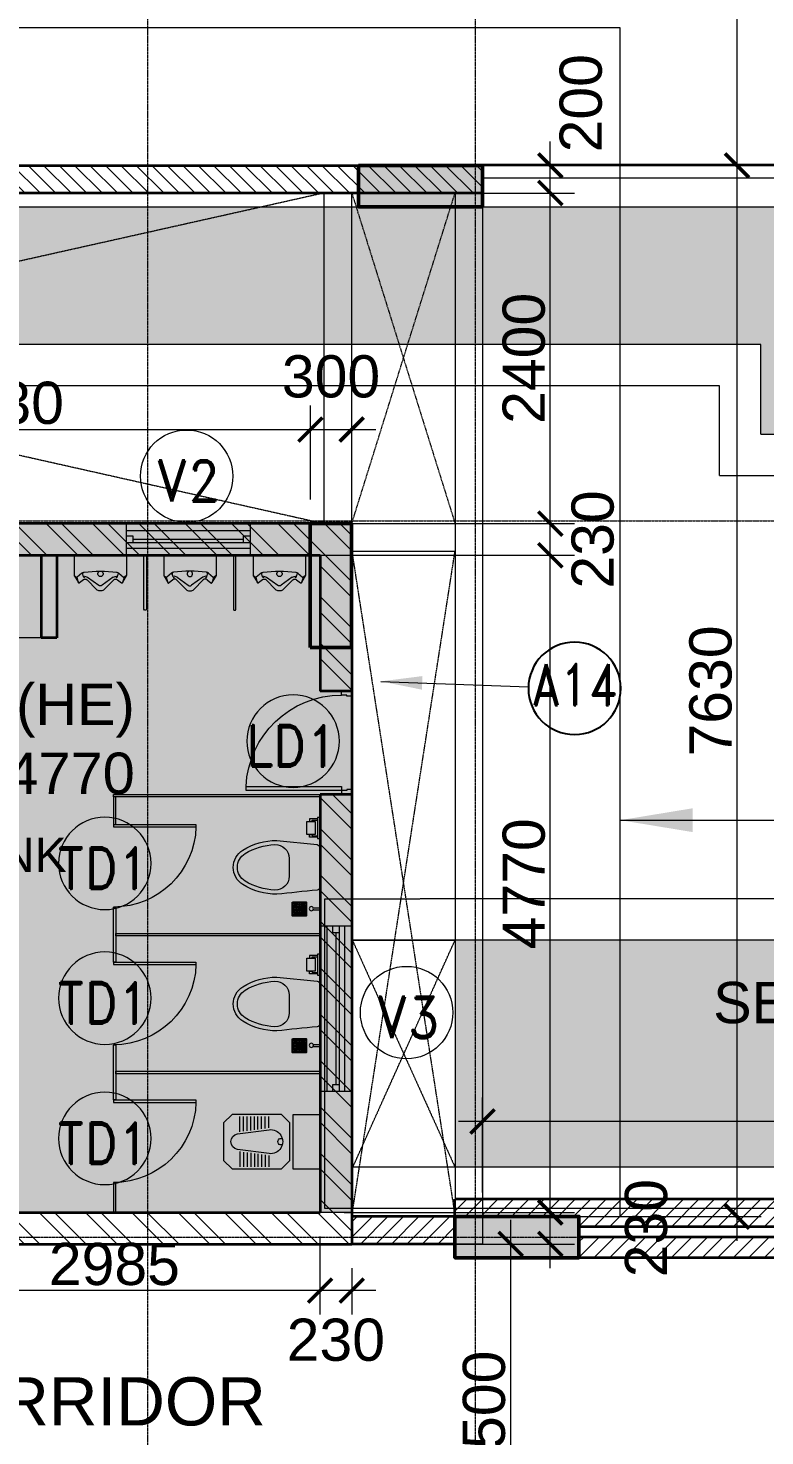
# Model space of a CAD drawing. Header units: millimetres. Extents: x 0 to 147381, y 0 to 170318.
# Drawn here: x 115916 to 121265, y 58395 to 68615 of the extents above; entities that cross this region are included whole.
import ezdxf
from ezdxf.enums import TextEntityAlignment as Align

# ---------------------------------------------------------------- set-up
doc = ezdxf.new("R2010")
doc.units = ezdxf.units.MM
for name, pattern in [('Center', [29.999999, 12, -6, 6, -6]), ('COLGRID1$0$DASHED2', [0.375, 0.25, -0.125]), ('Demolished', [4.8, 3.2, -1.6]), ('Grid Line', [22.225, 12.7, -3.175, 3.175, -3.175]), ('Hidden', [7.14375, 4.7625, -2.38125])]:
    doc.linetypes.add(name, pattern=pattern)
for name, color, linetype, lineweight in [('A-DOOR', 21, 'Continuous', 9), ('A-GLAZ', 151, 'Continuous', 9), ('AR_CUTOUT', 200, 'Continuous', 9), ('AR_ELE', 31, 'Continuous', 9), ('AR_STR', 7, 'Continuous', 15), ('AR_WALL_HATCH', 23, 'Continuous', 5), ('ARCH NEW DESIGN STEP HATCH', 21, 'Continuous', 35), ('ARCH PATHWAY', 30, 'Continuous', 13), ('Arch_Cutout_No', 2, 'Continuous', 25), ('Arch_Dim', 7, 'Continuous', 25), ('Arch_DW_No', 5, 'Continuous', 15), ('ARCH_WALL', 1, 'Continuous', 35), ('fixtures', 137, 'Continuous', 9), ('G-ANNO-TEXT', 231, 'Continuous', 25), ('MEP-SERVICE TRENCH', 6, 'Continuous', 30), ('S-GRID', 8, 'Continuous', 9), ('STR COL.', 1, 'Continuous', 50)]:
    doc.layers.add(name, color=color, linetype=linetype, lineweight=lineweight)
for name, color, linetype, lineweight, true_color in [('A-FIRE DOOR', 1, 'Continuous', 15, 0xf50000), ('ARCH RCC HATCH', 253, 'Center', 9, 0x9c9c9c), ('S-COLS_HATCH', 252, 'Continuous', 9, 0x8a8a8a)]:
    doc.layers.add(name, color=color, linetype=linetype, lineweight=lineweight, true_color=true_color)
doc.styles.add('Arial_2', font='arial.ttf', dxfattribs={"height": 472.5})
doc.styles.add('DIM', font='arial.ttf')
doc.styles.add('DIM_100', font='romand.shx', dxfattribs={"width": 0.9})
doc.styles.add('GRID_TEXT', font='GOTHIC.TTF', dxfattribs={"width": 0.8})
doc.styles.add('S270', font='romans.shx', dxfattribs={"width": 0.7, "height": 270})
doc.styles.add('SIZE', font='romans.shx', dxfattribs={"width": 0.75, "height": 200})
doc.dimstyles.new('D150C', dxfattribs={"dimtxt": 2.5, "dimasz": 300, "dimexe": 300, "dimexo": 300, "dimgap": 150, "dimtad": 1, "dimdec": 0, "dimtxsty": 'S270', "dimblk": 'ARCHTICK', "dimcen": 2.5, "dimdle": 300, "dimclrd": 256, "dimadec": 0, "dimazin": 0, "dimtfac": 1, "dimtdec": 0, "dimtofl": 0, "dimtmove": 2, "dimatfit": 0, "dimfxl": 1, "dimlwd": 13, "dimarcsym": 0})
doc.dimstyles.new('DIM- 175', dxfattribs={"dimscale": 175, "dimtxt": 1.75, "dimasz": 1, "dimexe": 1, "dimexo": 1, "dimgap": 0.2, "dimtad": 1, "dimdec": 0, "dimrnd": 5, "dimzin": 0, "dimdsep": 46, "dimtxsty": 'DIM', "dimblk": 'ARCHTICK', "dimcen": 0, "dimdle": 1, "dimclrd": 3, "dimclre": 5, "dimclrt": 3, "dimadec": 0, "dimazin": 0, "dimtfac": 1, "dimtdec": 0, "dimtofl": 0, "dimtmove": 2, "dimatfit": 3, "dimfxl": 1, "dimtolj": 1, "dimtzin": 0, "dimlwd": 13, "dimlwe": 15, "dimarcsym": 0})
doc.dimstyles.new('DIM_150_GRID', dxfattribs={"dimscale": 175, "dimtxt": 3, "dimasz": 2, "dimexe": 1, "dimexo": 0.5, "dimgap": 0.5, "dimtad": 1, "dimdec": 0, "dimrnd": 5, "dimzin": 1, "dimdsep": 46, "dimtxsty": 'GRID_TEXT', "dimblk": 'ARCHTICK', "dimcen": 0.09, "dimdle": 1, "dimclrt": 256, "dimazin": 0, "dimtfac": 1, "dimtdec": 0, "dimtmove": 2, "dimatfit": 3, "dimfxl": 1, "dimtvp": 1, "dimtolj": 1, "dimtzin": 0, "dimlwd": 15, "dimlwe": 18, "dimarcsym": 0})
pattern_1 = [(45, (112242.8, 269228.23), (-56.1266, 56.1266), [])]

# ---------------------------------------------------------------- blocks, each defined once
blk = doc.blocks.new('A$C59E872DE')
at = {"layer": 'S-GRID', "linetype": 'Grid Line', "ltscale": 0.5}
for p, q in [((79090, -4357.6), (79090, 89720.3)), ((81470, -4357.6), (81470, 89720.3)), ((-6964.1, 20500), (94404.8, 20500)), ((-6964.1, 15300), (94404.8, 15300))]:
    blk.add_line(p, q, dxfattribs=at)
blk = doc.blocks.new('WC-WH')
h = blk.add_hatch()
h.set_pattern_fill('HONEY', color=256, scale=50, angle=180, style=0)
h.set_pattern_definition([(180, (-75, -75), (-9.375, -5.41266), [6.25, -12.5]), (300, (-75, -75), (9.375, -5.41266), [6.25, -12.5]), (240, (-75, -75), (-3e-15, -10.82532), [-12.5, 6.25])])
h.paths.add_polyline_path([(107, -303, 1), (193, -303, 1)])
for p, q in [((19, 352), (76, 352)), ((57, 342), (19, 342)), ((57, 333), (57, 342)), ((76, 333), (57, 333)), ((76, 352), (76, 333)), ((57, 228), (19, 228)), ((19, 219), (76, 219)), ((57, 238), (57, 228)), ((76, 238), (57, 238)), ((76, 219), (76, 238)), ((51, -293), (0, -293)), ((0, -308), (0, -293)), ((51, -308), (0, -308))]:
    blk.add_line(p, q)
at = {"lineweight": 25}
for p, q in [((200, -353), (100, -253)), ((100, -353), (200, -253))]:
    blk.add_line(p, q, dxfattribs=at)
for points in [[(19, 209), (0, 209), (0, 361), (19, 361)], [(97, 238), (97, 333), (36, 333), (36, 238)]]:
    blk.add_lwpolyline(points, close=True)
for points in [[(315, 195), (22, 165, 0.384412), (0, 140), (0, -140, 0.383904), (22, -165, 0.001434), (314, -195, 0.140641), (560, -125, 0.259738), (630, 0, 0.259738), (560, 125, 0.139471)], [(225, 65), (225, -65, 0.422961), (328, -165, 0.13189), (544, -100, 0.259738), (600, 0, 0.259738), (544, 100, 0.13189), (328, 165, 0.422961)]]:
    blk.add_lwpolyline(points, format="xyb", close=True)
blk.add_lwpolyline([(200, -253), (100, -253), (100, -353), (200, -353)], close=True, dxfattribs=at)
for centre, radius in [((64, -300), 15), ((150, -303), 50), ((150, -303), 43.3)]:
    blk.add_circle(centre, radius)
blk.add_arc((316, -170), 25, 264.2811, 270.16)
blk = doc.blocks.new('A$C09F33990')
at = {"layer": 'fixtures'}
for p, q in [((-621, 0), (-621, -18)), ((0, 0), (-621, 0)), ((0, 0), (0, -18)), ((0, -18), (-621, -18))]:
    blk.add_line(p, q, dxfattribs=at)
blk.add_arc((0, 0), 622, 181.6591, 270, dxfattribs=at)
blk = doc.blocks.new('A$C4A7A2FC8')
at = {"linetype": 'ByBlock'}
for p, q in [((-190, 0), (-190, -148)), ((-190, 0), (190, 0)), ((190, 0), (190, -148)), ((-190, -148), (-175, -160)), ((-190, -148), (-160, -199)), ((-172, -161), (-161, -198)), ((-134, -131), (-168, -160)), ((-124, -178), (-152, -201)), ((-123, -156), (-128, -137)), ((-97, -178), (-28, -249)), ((-93, -160), (-12, -218)), ((93, -160), (12, -218)), ((28, -249), (96, -179)), ((123, -156), (128, -137)), ((124, -178), (152, -201)), ((134, -131), (168, -160)), ((190, -148), (160, -199)), ((172, -161), (161, -198)), ((190, -148), (175, -160)), ((-5, -259), (5, -259))]:
    blk.add_line(p, q, dxfattribs=at)
for centre, radius, start, end in [((-172, -156, 565), 5.28, 231.5788, 310.6007), ((-156, -197, 565), 5.28, 196.1838, 309.3258), ((-114, -155, 565), 31.7, 97.1175, 130.6026), ((-118, -134, 565), 10.6, 97.2175, 196.1809), ((-111, -194, 565), 21.1, 47.5305, 129.3256), ((-115, -190, 565), 36.9, 54.547, 103.4144), ((-112, -153, 565), 10.6, 196.1816, 269.9993), ((0, -1066, 565), 950, 82.7821, 97.2179), ((0, -135, 565), 19.8, 111.257, 68.743), ((115, -190, 565), 36.9, 76.5857, 125.453), ((111, -194, 565), 21.1, 50.6746, 135.7843), ((112, -153, 565), 10.6, 269.9999, 343.8173), ((114, -155, 565), 31.7, 49.3974, 82.8826), ((118, -134, 565), 10.6, 343.818, 82.782), ((156, -197, 565), 5.28, 230.6743, 343.8161), ((172, -156, 565), 5.28, 229.3986, 308.422), ((-5, -227, 565), 31.7, 224.1415, 269.9996), ((0, -201, 565), 21.1, 234.5473, 305.4527), ((5, -227, 565), 31.7, 270.0004, 315.8591)]:
    blk.add_arc(centre, radius, start, end, dxfattribs=at)
blk = doc.blocks.new('A$C6E083EB8')
at = {"linetype": 'Continuous', "lineweight": 13}
for p, q in [((-38, 1023), (-78, 1023)), ((-78, 1023), (-78, 99)), ((-38, 99), (-38, 1023)), ((-78, 99), (-38, 99))]:
    blk.add_line(p, q, dxfattribs=at)
for points in [[(-1000, 99), (-1000, 0), (-951, 0), (-951, 49), (-962, 49), (-962, 99)], [(0, 99), (0, 0), (-49, 0), (-49, 49), (-38, 49), (-38, 99)]]:
    blk.add_lwpolyline(points, close=True, dxfattribs=at)
blk.add_arc((-38, 99), 925, 92.4822, 180, dxfattribs=at)
blk = doc.blocks.new('I.EC')
for p, q in [((186, 559), (58, 559)), ((182, 529), (58, 529)), ((178, 499), (58, 499)), ((174, 469), (58, 469)), ((350, 559), (478, 559)), ((354, 529), (478, 529)), ((358, 499), (478, 499)), ((362, 469), (478, 469)), ((170, 439), (58, 439)), ((166, 409), (58, 409)), ((162, 379), (58, 379)), ((366, 439), (478, 439)), ((370, 409), (478, 409)), ((374, 379), (478, 379)), ((158, 349), (58, 349)), ((154, 319), (58, 319)), ((378, 349), (478, 349)), ((382, 319), (478, 319))]:
    blk.add_line(p, q)
at = {"linetype": 'COLGRID1$0$DASHED2'}
for p, q in [((43, 119), (43, -106)), ((43, 119), (493, 119)), ((493, 119), (493, -106))]:
    blk.add_line(p, q, dxfattribs=at)
blk.add_lwpolyline([(113, 144), (43, 214), (43, 624), (113, 694), (423, 694), (493, 624), (493, 214), (423, 144)], close=True)
blk.add_lwpolyline([(169, 317, 1.14208), (367, 317), (332, 578, 0.875595), (203, 578)], format="xyb", close=True)
blk.add_arc((268, 217), 27.3, 340.213, 199.787)
blk = doc.blocks.new('A$C4D5E1DB4')
at = {"layer": 'AR_WALL_HATCH', "ltscale": 500}
h = blk.add_hatch(dxfattribs=at)
h.set_pattern_fill('ANSI31', color=256, scale=25)
h.paths.add_polyline_path([(-5750, 1390), (-5750, 1690), (-4950, 1690), (-4950, 1390), (-5750, 1390)], flags=16)
h.paths.add_polyline_path([(-9960, -210), (-10160, -210), (-10160, -1210), (-9960, -1210)])
h.paths.add_polyline_path([(-10160, 990), (-9960, 990), (-9960, 1190), (-5050, 1190), (-5050, -1811), (-6078, -1811), (-6078, -2011), (-4850, -2011), (-4850, 1390), (-4950, 1390), (-4950, 1690), (-5750, 1690), (-5750, 1390), (-5820, 1390), (-5820, 2590), (-4850, 2590), (-4850, 2790), (-5820, 2790), (-5820, 3990), (-4850, 3990), (-4850, 4190), (-5681, 4190), (-6050, 4190), (-6050, 1390), (-22031, 1390), (-22031, 1190), (-10160, 1190)])
h = blk.add_hatch(dxfattribs=at)
h.set_pattern_fill('ANSI32', color=256, scale=25)
h.paths.add_polyline_path([(-20851, -2427), (-20851, -1440), (-16250, -1440), (-16250, -4441), (-13220, -4441), (-13220, -4211), (-16020, -4211), (-16020, -1440), (-12105, -1440), (-12105, -4241), (-12220, -4241), (-12220, -4441), (-11905, -4441), (-11905, -4302), (-11390, -4302), (-11390, -4102), (-11990, -4102), (-11990, -1440), (-10190, -1440), (-10190, -4441), (-9960, -4441), (-9960, -3541), (-5080, -3541), (-5080, -4441), (-4850, -4441), (-4850, -3311), (-9960, -3311), (-9960, -1210), (-21081, -1210), (-21081, -2427)])
h = blk.add_hatch(dxfattribs=at)
h.set_pattern_fill('ANSI32', color=256, scale=25)
h.paths.add_polyline_path([(-15546, -6211), (-15546, -5441), (-15316, -5441), (-15316, -6441), (-21081, -6441), (-21081, -3177), (-20851, -3177), (-20851, -6211), (-17865, -6211), (-17865, -4241), (-17635, -4241), (-17635, -6211)])
at = {"layer": 'A-GLAZ'}
for p, q in [((-20345, -1441), (-20345, -1210)), ((-19445, -1441), (-19445, -1210)), ((-19445, -1261), (-20345, -1261)), ((-20345, -1301), (-20296, -1301)), ((-20296, -1350), (-20296, -1301)), ((-20296, -1325), (-19494, -1325)), ((-19494, -1350), (-19494, -1301)), ((-19494, -1301), (-19445, -1301)), ((-20345, -1350), (-19445, -1350)), ((-19445, -1389), (-20345, -1389)), ((-21081, -4133), (-20851, -4133)), ((-21030, -5333), (-21030, -4133)), ((-20990, -4133), (-20990, -5333)), ((-20990, -4182), (-20941, -4182)), ((-20966, -4182), (-20966, -5284)), ((-20941, -4133), (-20941, -4182)), ((-20902, -5333), (-20902, -4133)), ((-20990, -5284), (-20941, -5284)), ((-20941, -5284), (-20941, -5333)), ((-21081, -5333), (-20851, -5333))]:
    blk.add_line(p, q, dxfattribs=at)
at = {"layer": 'AR_CUTOUT', "linetype": 'Hidden'}
for p, q in [((-21081, -1210), (-21831, 1190)), ((-21081, 1190), (-21831, -1210)), ((-21081, -1210), (-21081, 1190)), ((-20881, -1210), (-20881, 1190)), ((-20881, 1190), (-10160, -1210)), ((-10190, 1190), (-20881, -1210)), ((-21081, -1210), (-21831, -1210)), ((-21081, -1410), (-21831, -1410)), ((-21081, -1410), (-21831, -6241)), ((-21081, -6241), (-21831, -1410))]:
    blk.add_line(p, q, dxfattribs=at)
at = {"layer": 'AR_ELE'}
for points in [[(-22031, 1190), (-22031, -6441), (-21081, -6441)], [(-21831, 1190), (-21831, -6241), (-21081, -6241)]]:
    blk.add_lwpolyline(points, dxfattribs=at)
at = {"layer": 'ARCH_WALL'}
for p, q in [((-6050, 1390), (-22031, 1390)), ((-22031, 1390), (-22031, 1190)), ((-10160, 1190), (-22031, 1190)), ((-21081, -1210), (-9960, -1210)), ((-21081, -1210), (-21081, -6441)), ((-16250, -1440), (-20851, -1440)), ((-20851, -1440), (-20851, -2427)), ((-18840, -1440), (-18940, -1440)), ((-18940, -1440), (-18940, -2040)), ((-18825, -1440), (-18825, -2040)), ((-18940, -2040), (-18825, -2040)), ((-21081, -2427), (-20851, -2427)), ((-21081, -3177), (-20851, -3177)), ((-20851, -3177), (-20851, -6211)), ((-17865, -6211), (-20851, -6211)), ((-21831, -6241), (-21081, -6241)), ((-21831, -6441), (-21081, -6441)), ((-15316, -6441), (-21081, -6441))]:
    blk.add_line(p, q, dxfattribs=at)
at = {"layer": 'fixtures'}
for points in [[(-20222, -1832, -0.892056), (-20240, -1832), (-20240, -1440), (-20222, -1440)], [(-19590, -1832, 0.892056), (-19572, -1832), (-19572, -1440), (-19590, -1440)]]:
    blk.add_lwpolyline(points, format="xyb", close=True, dxfattribs=at)
blk.add_lwpolyline([(-18825, -2040), (-16250, -2040)], dxfattribs=at)
for points in [[(-19351, -3195), (-19351, -3177), (-20851, -3177), (-20851, -3195)], [(-19369, -3395), (-19369, -3195), (-19351, -3195), (-19351, -3395)], [(-19369, -3995), (-19369, -4395), (-19351, -4395), (-19351, -3995)], [(-19369, -4204), (-19369, -4186), (-20851, -4186), (-20851, -4204)], [(-19369, -4995), (-19369, -5395), (-19351, -5395), (-19351, -4995)], [(-19369, -5204), (-19369, -5186), (-20851, -5186), (-20851, -5204)], [(-19369, -6211), (-19369, -5994), (-19351, -5994), (-19351, -6211)]]:
    blk.add_lwpolyline(points, close=True, dxfattribs=at)
at = {"layer": 'A-DOOR', "xscale": 0.75, "yscale": 0.75, "zscale": 0.75, "rotation": 270}
blk.add_blockref('A$C6E083EB8', (-21081, -3177), dxfattribs=at)
at = {"layer": 'fixtures'}
for name, p in [('A$C4A7A2FC8', (-20556, -1440)), ('A$C4A7A2FC8', (-19256, -1440)), ('WC-WH', (-20851, -3706)), ('WC-WH', (-20851, -4698))]:
    blk.add_blockref(name, p, dxfattribs=at)
at = {"layer": 'fixtures', "xscale": -1}
blk.add_blockref('A$C4A7A2FC8', (-19906, -1440), dxfattribs=at)
at = {"layer": 'fixtures', "xscale": 0.963251710380489, "yscale": 0.963251710380489, "zscale": 0.963251710380489}
for p in [(-19351, -3395), (-19351, -4395), (-19351, -5395)]:
    blk.add_blockref('A$C09F33990', p, dxfattribs=at)
at = {"layer": 'fixtures', "xscale": 0.8749999999999925, "yscale": 0.8749999999999925, "zscale": 0.8749999999999925, "rotation": 270}
blk.add_blockref('I.EC', (-20758, -5463), dxfattribs=at)
blk = doc.blocks.new('DW')
at = {"color": 9}
blk.add_circle((0, 0), 671, dxfattribs=at)
at = {"style": 'SIZE', "width": 0.8}
blk.add_attdef('W7', text='', height=500, dxfattribs=at).set_placement((5, -289), align=Align.CENTER)
blk = doc.blocks.new('A$C38A24FCE')
at = {"layer": 'S-COLS_HATCH'}
for points in [[(-6070, 21155), (-5170, 21155), (-5170, 21455), (-6070, 21455)], [(-6120, 17955), (-6120, 18855), (-6420, 18855), (-6420, 17955)], [(-5370, 13825), (-5370, 13525), (-4470, 13525), (-4470, 13825)]]:
    blk.add_hatch(color=256, dxfattribs=at).paths.add_polyline_path(points)
at = {"layer": 'ARCH_WALL'}
blk.add_line((-5170, 21455), (-5170, 21255), dxfattribs=at)
at = {"layer": 'STR COL.'}
for points in [[(-6070, 21455), (-6070, 21155), (-5170, 21155), (-5170, 21455)], [(-6420, 17955), (-6120, 17955), (-6120, 18855), (-6420, 18855)], [(-5370, 13825), (-5370, 13525), (-4470, 13525), (-4470, 13825)]]:
    blk.add_lwpolyline(points, close=True, dxfattribs=at)
blk = doc.blocks.new('_ArchTick')
at = {"color": 0, "linetype": 'ByBlock', "const_width": 0.15}
blk.add_lwpolyline([(-0.5, -0.5), (0.5, 0.5)], dxfattribs=at)
blk = doc.blocks.new('*D619')
at = {"layer": 'Arch_Dim', "color": 3, "lineweight": 13, "transparency": 16777216}
blk.add_line((121063, 59812), (121063, 67793), dxfattribs=at)
at = {"layer": 'Arch_Dim', "color": 5, "lineweight": 15, "transparency": 16777216}
for p, q in [((119390, 67618), (121238, 67618)), ((119390, 59987), (121238, 59987))]:
    blk.add_line(p, q, dxfattribs=at)
at = {"layer": 'Defpoints', "color": 0, "linetype": 'Continuous', "transparency": 16777216}
for p in [(119215, 67618), (121063, 67618), (119215, 59987)]:
    blk.add_point(p, dxfattribs=at)
at = {"layer": 'Arch_Dim', "color": 3, "linetype": 'Continuous', "lineweight": 13, "transparency": 16777216, "xscale": 175, "yscale": 175, "zscale": 175}
for p, rotation in [((121063, 67618), 90), ((121063, 59987), 270)]:
    blk.add_blockref('_ArchTick', p, dxfattribs=dict(at, rotation=rotation))
at = {"layer": 'Arch_Dim', "color": 3, "linetype": 'Continuous', "transparency": 16777216, "insert": (120872, 63803), "char_height": 306.2, "attachment_point": 5, "rotation": 90, "style": 'DIM'}
blk.add_mtext('\\A1;7630', dxfattribs=at)
blk = doc.blocks.new('*D620')
at = {"layer": 'Arch_Dim', "color": 5, "lineweight": 15, "transparency": 16777216}
for p, q in [((119215, 60162), (119215, 60852)), ((124635, 60162), (124635, 60852))]:
    blk.add_line(p, q, dxfattribs=at)
at = {"layer": 'Arch_Dim', "color": 3, "lineweight": 13, "transparency": 16777216}
blk.add_line((124810, 60677), (119040, 60677), dxfattribs=at)
at = {"layer": 'Defpoints', "color": 0, "linetype": 'Continuous', "transparency": 16777216}
for p in [(119215, 60677), (119215, 59987), (124635, 59987)]:
    blk.add_point(p, dxfattribs=at)
at = {"layer": 'Arch_Dim', "color": 3, "linetype": 'Continuous', "lineweight": 13, "transparency": 16777216, "xscale": 175, "yscale": 175, "zscale": 175, "rotation": 180}
blk.add_blockref('_ArchTick', (119215, 60677), dxfattribs=at)
at = {"layer": 'Arch_Dim', "color": 3, "linetype": 'Continuous', "lineweight": 13, "transparency": 16777216, "xscale": 175, "yscale": 175, "zscale": 175}
blk.add_blockref('_ArchTick', (124635, 60677), dxfattribs=at)
at = {"layer": 'Arch_Dim', "color": 3, "linetype": 'Continuous', "transparency": 16777216, "insert": (121925, 60869), "char_height": 306.2, "attachment_point": 5, "style": 'DIM'}
blk.add_mtext('\\A1;5420', dxfattribs=at)
blk = doc.blocks.new('*D621')
at = {"layer": 'Arch_Dim', "color": 3, "lineweight": 13, "transparency": 16777216}
blk.add_line((121063, 67443), (121063, 73493), dxfattribs=at)
at = {"layer": 'Arch_Dim', "color": 5, "lineweight": 15, "transparency": 16777216}
for p, q in [((119588, 73318), (121238, 73318)), ((119390, 67618), (121238, 67618))]:
    blk.add_line(p, q, dxfattribs=at)
at = {"layer": 'Defpoints', "color": 0, "linetype": 'Continuous', "transparency": 16777216}
for p in [(119413, 73318), (121063, 73318), (119215, 67618)]:
    blk.add_point(p, dxfattribs=at)
at = {"layer": 'Arch_Dim', "color": 3, "linetype": 'Continuous', "lineweight": 13, "transparency": 16777216, "xscale": 175, "yscale": 175, "zscale": 175}
for p, rotation in [((121063, 73318), 90), ((121063, 67618), 270)]:
    blk.add_blockref('_ArchTick', p, dxfattribs=dict(at, rotation=rotation))
at = {"layer": 'Arch_Dim', "color": 3, "linetype": 'Continuous', "transparency": 16777216, "insert": (120872, 70468), "char_height": 306.2, "attachment_point": 5, "rotation": 90, "style": 'DIM'}
blk.add_mtext('\\A1;5700', dxfattribs=at)
blk = doc.blocks.new('*D623')
at = {"layer": 'Arch_Dim', "color": 3, "lineweight": 13, "transparency": 16777216}
blk.add_line((119419, 59963), (119419, 57113), dxfattribs=at)
at = {"layer": 'Arch_Dim', "color": 5, "lineweight": 15, "transparency": 16777216}
for p, q in [((119360, 59788), (119594, 59788)), ((119360, 57288), (119594, 57288))]:
    blk.add_line(p, q, dxfattribs=at)
at = {"layer": 'Defpoints', "color": 0, "linetype": 'Continuous', "transparency": 16777216}
for p in [(119185, 59788), (119185, 57288), (119419, 57288)]:
    blk.add_point(p, dxfattribs=at)
at = {"layer": 'Arch_Dim', "color": 3, "linetype": 'Continuous', "lineweight": 13, "transparency": 16777216, "xscale": 175, "yscale": 175, "zscale": 175}
for p, rotation in [((119419, 59788), 90), ((119419, 57288), 270)]:
    blk.add_blockref('_ArchTick', p, dxfattribs=dict(at, rotation=rotation))
at = {"layer": 'Arch_Dim', "color": 3, "linetype": 'Continuous', "transparency": 16777216, "insert": (119227, 58538), "char_height": 306.2, "attachment_point": 5, "rotation": 90, "style": 'DIM'}
blk.add_mtext('\\A1;2500', dxfattribs=at)
blk = doc.blocks.new('*D666')
at = {"layer": 'Arch_Dim', "color": 3, "lineweight": 13, "transparency": 16777216}
blk.add_line((119707, 59613), (119707, 60192), dxfattribs=at)
at = {"layer": 'Arch_Dim', "color": 5, "lineweight": 15, "transparency": 16777216}
for p, q in [((118210, 60017), (119882, 60017)), ((118440, 59788), (119882, 59788))]:
    blk.add_line(p, q, dxfattribs=at)
at = {"layer": 'Defpoints', "color": 0, "linetype": 'Continuous', "transparency": 16777216}
for p in [(118035, 60017), (119707, 60017), (118265, 59788)]:
    blk.add_point(p, dxfattribs=at)
at = {"layer": 'Arch_Dim', "color": 3, "linetype": 'Continuous', "lineweight": 13, "transparency": 16777216, "xscale": 175, "yscale": 175, "zscale": 175}
for p, rotation in [((119707, 60017), 90), ((119707, 59788), 270)]:
    blk.add_blockref('_ArchTick', p, dxfattribs=dict(at, rotation=rotation))
at = {"layer": 'Arch_Dim', "color": 3, "linetype": 'Continuous', "transparency": 16777216, "insert": (120404, 59903), "char_height": 306.2, "attachment_point": 5, "rotation": 90, "style": 'DIM'}
blk.add_mtext('\\A1;230', dxfattribs=at)
blk = doc.blocks.new('*D667')
at = {"layer": 'Arch_Dim', "color": 3, "lineweight": 13, "transparency": 16777216}
blk.add_line((119707, 59842), (119707, 64963), dxfattribs=at)
at = {"layer": 'Arch_Dim', "color": 5, "lineweight": 15, "transparency": 16777216}
for p, q in [((117915, 64788), (119882, 64788)), ((118210, 60017), (119882, 60017))]:
    blk.add_line(p, q, dxfattribs=at)
at = {"layer": 'Defpoints', "color": 0, "linetype": 'Continuous', "transparency": 16777216}
for p in [(117740, 64788), (119707, 64788), (118035, 60017)]:
    blk.add_point(p, dxfattribs=at)
at = {"layer": 'Arch_Dim', "color": 3, "linetype": 'Continuous', "lineweight": 13, "transparency": 16777216, "xscale": 175, "yscale": 175, "zscale": 175}
for p, rotation in [((119707, 64788), 90), ((119707, 60017), 270)]:
    blk.add_blockref('_ArchTick', p, dxfattribs=dict(at, rotation=rotation))
at = {"layer": 'Arch_Dim', "color": 3, "linetype": 'Continuous', "transparency": 16777216, "insert": (119516, 62403), "char_height": 306.2, "attachment_point": 5, "rotation": 90, "style": 'DIM'}
blk.add_mtext('\\A1;4770', dxfattribs=at)
blk = doc.blocks.new('*D668')
at = {"layer": 'Arch_Dim', "color": 3, "lineweight": 13, "transparency": 16777216}
blk.add_line((119707, 64613), (119707, 65193), dxfattribs=at)
at = {"layer": 'Arch_Dim', "color": 5, "lineweight": 15, "transparency": 16777216}
for p, q in [((118140, 65018), (119882, 65018)), ((117915, 64788), (119882, 64788))]:
    blk.add_line(p, q, dxfattribs=at)
at = {"layer": 'Defpoints', "color": 0, "linetype": 'Continuous', "transparency": 16777216}
for p in [(117965, 65018), (119707, 65018), (117740, 64788)]:
    blk.add_point(p, dxfattribs=at)
at = {"layer": 'Arch_Dim', "color": 3, "linetype": 'Continuous', "lineweight": 13, "transparency": 16777216, "xscale": 175, "yscale": 175, "zscale": 175}
for p, rotation in [((119707, 65018), 90), ((119707, 64788), 270)]:
    blk.add_blockref('_ArchTick', p, dxfattribs=dict(at, rotation=rotation))
at = {"layer": 'Arch_Dim', "color": 3, "linetype": 'Continuous', "transparency": 16777216, "insert": (120016, 64903), "char_height": 306.2, "attachment_point": 5, "rotation": 90, "style": 'DIM'}
blk.add_mtext('\\A1;230', dxfattribs=at)
blk = doc.blocks.new('*D669')
at = {"layer": 'Arch_Dim', "color": 3, "lineweight": 13, "transparency": 16777216}
blk.add_line((119707, 64843), (119707, 67593), dxfattribs=at)
at = {"layer": 'Arch_Dim', "color": 5, "lineweight": 15, "transparency": 16777216}
for p, q in [((118490, 67418), (119882, 67418)), ((118140, 65018), (119882, 65018))]:
    blk.add_line(p, q, dxfattribs=at)
at = {"layer": 'Defpoints', "color": 0, "linetype": 'Continuous', "transparency": 16777216}
for p in [(118315, 67418), (119707, 67418), (117965, 65018)]:
    blk.add_point(p, dxfattribs=at)
at = {"layer": 'Arch_Dim', "color": 3, "linetype": 'Continuous', "lineweight": 13, "transparency": 16777216, "xscale": 175, "yscale": 175, "zscale": 175}
for p, rotation in [((119707, 67418), 90), ((119707, 65018), 270)]:
    blk.add_blockref('_ArchTick', p, dxfattribs=dict(at, rotation=rotation))
at = {"layer": 'Arch_Dim', "color": 3, "linetype": 'Continuous', "transparency": 16777216, "insert": (119516, 66218), "char_height": 306.2, "attachment_point": 5, "rotation": 90, "style": 'DIM'}
blk.add_mtext('\\A1;2400', dxfattribs=at)
blk = doc.blocks.new('*D670')
at = {"layer": 'Arch_Dim', "color": 3, "lineweight": 13, "transparency": 16777216}
blk.add_line((119707, 67243), (119707, 67793), dxfattribs=at)
at = {"layer": 'Arch_Dim', "color": 5, "lineweight": 15, "transparency": 16777216}
for p, q in [((118490, 67618), (119882, 67618)), ((118490, 67418), (119882, 67418))]:
    blk.add_line(p, q, dxfattribs=at)
at = {"layer": 'Defpoints', "color": 0, "linetype": 'Continuous', "transparency": 16777216}
for p in [(118315, 67618), (119707, 67618), (118315, 67418)]:
    blk.add_point(p, dxfattribs=at)
at = {"layer": 'Arch_Dim', "color": 3, "linetype": 'Continuous', "lineweight": 13, "transparency": 16777216, "xscale": 175, "yscale": 175, "zscale": 175}
for p, rotation in [((119707, 67618), 90), ((119707, 67418), 270)]:
    blk.add_blockref('_ArchTick', p, dxfattribs=dict(at, rotation=rotation))
at = {"layer": 'Arch_Dim', "color": 3, "linetype": 'Continuous', "transparency": 16777216, "insert": (119930, 68070), "char_height": 306.2, "attachment_point": 5, "rotation": 90, "style": 'DIM'}
blk.add_mtext('\\A1;200', dxfattribs=at)
blk = doc.blocks.new('*D671')
at = {"layer": 'Arch_Dim', "color": 5, "lineweight": 15, "transparency": 16777216}
for p, q in [((118035, 59842), (118035, 59275)), ((118265, 59613), (118265, 59275))]:
    blk.add_line(p, q, dxfattribs=at)
at = {"layer": 'Arch_Dim', "color": 3, "lineweight": 13, "transparency": 16777216}
blk.add_line((118440, 59450), (117860, 59450), dxfattribs=at)
at = {"layer": 'Defpoints', "color": 0, "linetype": 'Continuous', "transparency": 16777216}
for p in [(118035, 60017), (118265, 59788), (118035, 59450)]:
    blk.add_point(p, dxfattribs=at)
at = {"layer": 'Arch_Dim', "color": 3, "linetype": 'Continuous', "lineweight": 13, "transparency": 16777216, "xscale": 175, "yscale": 175, "zscale": 175, "rotation": 180}
blk.add_blockref('_ArchTick', (118035, 59450), dxfattribs=at)
at = {"layer": 'Arch_Dim', "color": 3, "linetype": 'Continuous', "lineweight": 13, "transparency": 16777216, "xscale": 175, "yscale": 175, "zscale": 175}
blk.add_blockref('_ArchTick', (118265, 59450), dxfattribs=at)
at = {"layer": 'Arch_Dim', "color": 3, "linetype": 'Continuous', "transparency": 16777216, "insert": (118150, 59091), "char_height": 306.2, "attachment_point": 5, "style": 'DIM'}
blk.add_mtext('\\A1;230', dxfattribs=at)
blk = doc.blocks.new('*D672')
at = {"layer": 'Arch_Dim', "color": 5, "lineweight": 15, "transparency": 16777216}
for p, q in [((115050, 59843), (115050, 59275)), ((118035, 59842), (118035, 59275))]:
    blk.add_line(p, q, dxfattribs=at)
at = {"layer": 'Arch_Dim', "color": 3, "lineweight": 13, "transparency": 16777216}
blk.add_line((118210, 59450), (114875, 59450), dxfattribs=at)
at = {"layer": 'Defpoints', "color": 0, "linetype": 'Continuous', "transparency": 16777216}
for p in [(115050, 60018), (118035, 60017), (115050, 59450)]:
    blk.add_point(p, dxfattribs=at)
at = {"layer": 'Arch_Dim', "color": 3, "linetype": 'Continuous', "lineweight": 13, "transparency": 16777216, "xscale": 175, "yscale": 175, "zscale": 175, "rotation": 180}
blk.add_blockref('_ArchTick', (115050, 59450), dxfattribs=at)
at = {"layer": 'Arch_Dim', "color": 3, "linetype": 'Continuous', "lineweight": 13, "transparency": 16777216, "xscale": 175, "yscale": 175, "zscale": 175}
blk.add_blockref('_ArchTick', (118035, 59450), dxfattribs=at)
at = {"layer": 'Arch_Dim', "color": 3, "linetype": 'Continuous', "transparency": 16777216, "insert": (116542, 59641), "char_height": 306.2, "attachment_point": 5, "style": 'DIM'}
blk.add_mtext('\\A1;2985', dxfattribs=at)
blk = doc.blocks.new('*D791')
at = {"layer": 'Arch_Dim', "color": 5, "lineweight": 15, "transparency": 16777216}
for p, q in [((113435, 65193), (113435, 65876)), ((117965, 65193), (117965, 65876))]:
    blk.add_line(p, q, dxfattribs=at)
at = {"layer": 'Arch_Dim', "color": 3, "lineweight": 13, "transparency": 16777216}
blk.add_line((113260, 65701), (118140, 65701), dxfattribs=at)
at = {"layer": 'Defpoints', "color": 0, "linetype": 'Continuous', "transparency": 16777216}
for p in [(117965, 65701), (113435, 65018), (117965, 65018)]:
    blk.add_point(p, dxfattribs=at)
at = {"layer": 'Arch_Dim', "color": 3, "linetype": 'Continuous', "lineweight": 13, "transparency": 16777216, "xscale": 175, "yscale": 175, "zscale": 175, "rotation": 180}
blk.add_blockref('_ArchTick', (113435, 65701), dxfattribs=at)
at = {"layer": 'Arch_Dim', "color": 3, "linetype": 'Continuous', "lineweight": 13, "transparency": 16777216, "xscale": 175, "yscale": 175, "zscale": 175}
blk.add_blockref('_ArchTick', (117965, 65701), dxfattribs=at)
at = {"layer": 'Arch_Dim', "color": 3, "linetype": 'Continuous', "transparency": 16777216, "insert": (115700, 65893), "char_height": 306.2, "attachment_point": 5, "style": 'DIM'}
blk.add_mtext('\\A1;4530', dxfattribs=at)
blk = doc.blocks.new('*D792')
at = {"layer": 'Arch_Dim', "color": 5, "lineweight": 15, "transparency": 16777216}
for p, q in [((117965, 65193), (117965, 65876)), ((118265, 65193), (118265, 65876))]:
    blk.add_line(p, q, dxfattribs=at)
at = {"layer": 'Arch_Dim', "color": 3, "lineweight": 13, "transparency": 16777216}
blk.add_line((117790, 65701), (118440, 65701), dxfattribs=at)
at = {"layer": 'Defpoints', "color": 0, "linetype": 'Continuous', "transparency": 16777216}
for p in [(118265, 65701), (117965, 65018), (118265, 65018)]:
    blk.add_point(p, dxfattribs=at)
at = {"layer": 'Arch_Dim', "color": 3, "linetype": 'Continuous', "lineweight": 13, "transparency": 16777216, "xscale": 175, "yscale": 175, "zscale": 175, "rotation": 180}
blk.add_blockref('_ArchTick', (117965, 65701), dxfattribs=at)
at = {"layer": 'Arch_Dim', "color": 3, "linetype": 'Continuous', "lineweight": 13, "transparency": 16777216, "xscale": 175, "yscale": 175, "zscale": 175}
blk.add_blockref('_ArchTick', (118265, 65701), dxfattribs=at)
at = {"layer": 'Arch_Dim', "color": 3, "linetype": 'Continuous', "transparency": 16777216, "insert": (118115, 66085), "char_height": 306.2, "attachment_point": 5, "style": 'DIM'}
blk.add_mtext('\\A1;300', dxfattribs=at)
blk = doc.blocks.new('A$C3C7D33BB')
at = {"layer": 'MEP-SERVICE TRENCH', "linetype": 'Continuous'}
h = blk.add_hatch(dxfattribs=at)
h.set_pattern_fill('DOTS', color=256, scale=100)
h.set_pattern_definition([(0, (-479940.34, 234563.17), (79.375, 158.75), [0, -158.75])])
h.paths.add_polyline_path([(239, 30899), (-6668, 78252), (-11561, 77257), (-15618, 77257), (-15618, 75607), (-9465, 75607), (-6127, 52716), (-13537, 52693), (-13535, 51043), (-5886, 51067), (-3199, 32653), (-24851, 32653), (-24848, 31653), (-11718, 31653), (-11718, 31003), (-2915, 31003), (-2974, 27331), (-13938, 27331), (-13938, 25681), (-3003, 25681), (-3449, 65), (-299, 65)])
at = {"layer": 'ARCH NEW DESIGN STEP HATCH', "linetype": 'Continuous', "lineweight": 13}
for points in [[(-6592, 25031), (-6599, 28863), (-10536, 28855), (-10550, 32961), (-13738, 32961)], [(-6692, 25131), (-6699, 28763), (-10636, 28755), (-10650, 32861), (-13738, 32861)]]:
    blk.add_lwpolyline(points, dxfattribs=at)
at = {"layer": 'MEP-SERVICE TRENCH', "linetype": 'Demolished', "lineweight": 9}
for p, q in [((-26809, 32953), (-3546, 32953)), ((-25609, 32653), (-3199, 32653)), ((-11718, 31653), (-25609, 31653)), ((-11718, 31003), (-11718, 31653)), ((-12018, 31353), (-26809, 31353)), ((-12018, 30703), (-12018, 31353)), ((-11718, 31003), (-2925, 31003)), ((-12018, 30703), (-3229, 30703)), ((-14884, 27630), (-3269, 27631)), ((-14884, 25380), (-14884, 27630)), ((-14684, 27330), (-2974, 27331)), ((-14684, 25680), (-14684, 27330)), ((-14684, 27329), (-13938, 25680)), ((-14681, 25679), (-13938, 27329)), ((-3003, 25681), (-14684, 25680)), ((-3308, 25381), (-14884, 25380))]:
    blk.add_line(p, q, dxfattribs=at)
blk.add_lwpolyline([(-14684, 27329), (-13938, 27329), (-13938, 25680), (-14684, 25680)], close=True, dxfattribs=at)
at = {"layer": 'G-ANNO-TEXT', "color": 7, "insert": (-7421, 27026, 3501993), "char_height": 300, "width": 5583.86, "attachment_point": 3, "style": 'Arial_2'}
blk.add_mtext('\\pxqc;SERVICE TRENCH\\PTYPE B', dxfattribs=at)

msp = doc.modelspace()

# ---------------------------------------------------------------- texts
at = {"layer": 'G-ANNO-TEXT', "color": 7, "insert": (117642.1, 58820.6), "char_height": 350, "width": 8203.315, "attachment_point": 3, "style": 'Arial_2'}
msp.add_mtext('{\\C256;2500 WIDE CORRIDOR}', dxfattribs=at)

# ---------------------------------------------------------------- next in the draw order: block references
at = {"layer": 'ARCH RCC HATCH', "linetype": 'Continuous'}
msp.add_blockref('A$C59E872DE', (37694.7, 44538), dxfattribs=at)

# ---------------------------------------------------------------- next in the draw order: hatches: boundary and pattern name
at = {"layer": 'AR_WALL_HATCH', "ltscale": 500}
h = msp.add_hatch(dxfattribs=at)
h.set_pattern_fill('ANSI31', color=256, scale=25)
h.set_pattern_definition(pattern_1)
h.paths.add_polyline_path([(123734.7, 59987.5), (124634.7, 59987.5), (124634.7, 60112.5), (119015.2, 60112.5), (119015.2, 59988), (119015.2, 59988), (119915.2, 59987.5), (119915.2, 59912.5), (123734.7, 59912.5)])
h = msp.add_hatch(dxfattribs=at)
h.set_pattern_fill('ANSI31', color=256, scale=25)
h.set_pattern_definition(pattern_1)
h.paths.add_polyline_path([(119015.2, 59988), (118265.2, 59988), (118265.2, 59788), (119015.2, 59787.5)])
h = msp.add_hatch(dxfattribs=at)
h.set_pattern_fill('ANSI31', color=256, scale=25)
h.set_pattern_definition(pattern_1)
h.paths.add_polyline_path([(123734.7, 59837.5), (119915.2, 59837.5), (119915.2, 59687.5), (123734.7, 59687.5)])
at = {"layer": 'ARCH RCC HATCH', "linetype": 'Continuous'}
h = msp.add_hatch(dxfattribs=at)
h.set_pattern_fill('DOTS', color=256, scale=50)
h.set_pattern_definition([(0, (112242.8, 269228.23), (39.6875, 79.375), [0, -79.375])])
h.paths.add_polyline_path([(118265.2, 65018.5), (118269.8, 60017.5), (113434.7, 60017.5), (113434.7, 60087.5), (113434.7, 62018), (102334.7, 62018), (102334.7, 62687.5), (107374.7, 62687.5), (107374.7, 64118), (107444.7, 64118), (107444.7, 65018)])

# ---------------------------------------------------------------- next in the draw order: linework, layer by layer
at = {"layer": 'ARCH PATHWAY', "linetype": 'Continuous'}
msp.add_lwpolyline([(120215.2, 59987.5), (120215.2, 68618), (111659.7, 68618), (111659.7, 70318.5)], dxfattribs=at)
at = {"layer": 'ARCH RCC HATCH', "linetype": 'Continuous'}
msp.add_lwpolyline([(118265.2, 65018.5), (118269.8, 60017.5), (113434.7, 60017.5), (113434.7, 60087.5), (113434.7, 62018), (102334.7, 62018), (102334.7, 62687.5), (107374.7, 62687.5), (107374.7, 64118), (107444.7, 64118), (107444.7, 65018)], close=True, dxfattribs=at)
at = {"layer": 'ARCH_WALL'}
for p, q in [((124634.7, 60112.5), (119015.2, 60112.5)), ((119015.2, 59787.5), (119015.2, 60112.5)), ((123734.7, 59912.5), (119915.2, 59912.5)), ((123734.7, 59837.5), (119915.2, 59837.5)), ((123734.7, 59687.5), (119915.2, 59687.5))]:
    msp.add_line(p, q, dxfattribs=at)
at = {"layer": 'ARCH_WALL', "linetype": 'Continuous'}
for p, q in [((119015.2, 59987.5), (119915.2, 59987.5)), ((119915.2, 59912.5), (119915.2, 59987.5)), ((119915.2, 59687.5), (119915.2, 59837.5))]:
    msp.add_line(p, q, dxfattribs=at)

# ---------------------------------------------------------------- next in the draw order: block references
at = {"layer": 'A-FIRE DOOR', "linetype": 'Continuous', "xscale": -1}
msp.add_blockref('A$C4D5E1DB4', (97184.7, 66228.5), dxfattribs=at)
at = {"layer": 'AR_STR', "linetype": 'Continuous'}
msp.add_blockref('A$C38A24FCE', (124384.7, 46163), dxfattribs=at)
at = {"layer": 'Arch_Cutout_No'}
ref = msp.add_blockref('DW', (119883.7, 63822.1), dxfattribs=dict(at, xscale=-0.500148192420602, yscale=0.500148192420602, zscale=0.500148192420602))
ref.add_attrib('W71', 'A14', dxfattribs={"layer": '0', "height": 300, "style": 'DIM_100', "width": 0.8}).set_placement((119883, 63698.8), align=Align.CENTER)
at = {"layer": 'Arch_Dim', "linetype": 'Continuous'}
msp.add_blockref('A$C3C7D33BB', (132953.6, 34665.1), dxfattribs=at)
at = {"layer": 'Arch_DW_No'}
ref = msp.add_blockref('DW', (117066.9, 65362), dxfattribs=dict(at, xscale=0.5001481924206014, yscale=0.5001481924206014, zscale=0.5001481924206014, rotation=291.467010438918))
ref.add_attrib('W71', 'V2', dxfattribs={"layer": '0', "height": 300, "style": 'DIM_100', "width": 0.9}).set_placement((117076.1, 65177.4), align=Align.CENTER)
ref = msp.add_blockref('DW', (117839.9, 63438.9), dxfattribs=dict(at, xscale=-0.5001481924206014, yscale=0.5001481924206014, zscale=0.5001481924206014, rotation=68.53298956108209))
ref.add_attrib('W71', 'LD1', dxfattribs={"layer": '0', "height": 300, "style": 'DIM_100', "width": 0.9}).set_placement((117830.7, 63254.4), align=Align.CENTER)
ref = msp.add_blockref('DW', (116472.4, 62551.4), dxfattribs=dict(at, xscale=-0.5001481924206014, yscale=0.5001481924206014, zscale=0.5001481924206014, rotation=68.53298956108209))
ref.add_attrib('W71', 'TD1', dxfattribs={"layer": '0', "height": 300, "style": 'DIM_100', "width": 0.9}).set_placement((116463.3, 62366.8), align=Align.CENTER)
ref = msp.add_blockref('DW', (116472.4, 61572.7), dxfattribs=dict(at, xscale=-0.5001481924206014, yscale=0.5001481924206014, zscale=0.5001481924206014, rotation=68.53298956108209))
ref.add_attrib('W71', 'TD1', dxfattribs={"layer": '0', "height": 300, "style": 'DIM_100', "width": 0.9}).set_placement((116463.3, 61388.1), align=Align.CENTER)
ref = msp.add_blockref('DW', (118664, 61468), dxfattribs=dict(at, xscale=0.5001481924206014, yscale=0.5001481924206014, zscale=0.5001481924206014, rotation=291.467010438918))
ref.add_attrib('W71', 'V3', dxfattribs={"layer": '0', "height": 300, "style": 'DIM_100', "width": 0.9}).set_placement((118673.1, 61283.4), align=Align.CENTER)
ref = msp.add_blockref('DW', (116472.4, 60554.7), dxfattribs=dict(at, xscale=-0.5001481924206014, yscale=0.5001481924206014, zscale=0.5001481924206014, rotation=68.53298956108209))
ref.add_attrib('W71', 'TD1', dxfattribs={"layer": '0', "height": 300, "style": 'DIM_100', "width": 0.9}).set_placement((116463.3, 60370.1), align=Align.CENTER)

# ---------------------------------------------------------------- next in the draw order: texts
at = {"layer": 'G-ANNO-TEXT', "color": 7, "style": 'Arial_2'}
for s, insert, char_height, width, attachment_point in [('TOILET (HE)\\P4600x4770', (116690.2, 63855.5), 300, 3419.568, 3), ('{\\C256;450mm SUNK}', (113964.4, 62738.6), 250, 2672.496, 1)]:
    msp.add_mtext(s, dxfattribs=dict(at, insert=insert, char_height=char_height, width=width, attachment_point=attachment_point))

# ---------------------------------------------------------------- next in the draw order: dimensions: what is measured, and where the dimension line sits
at = {"layer": 'Arch_Dim', "linetype": 'Continuous'}
for base, p1, p2, angle, picture, middle in [((121063.4, 73318), (119215.2, 67618), (119413.3, 73318), 90, '*D621', (120872, 70468)), ((121063.407304, 67617.9834324), (119215.2233415, 59987.4834323), (119215.2233415, 67617.9834324), 90, '*D619', (120871.9398756, 63802.7334324)), ((119707.1, 67418), (117965.2, 65018), (118315.2, 67418), 90, '*D669', (119515.8, 66218)), ((119707.1, 64788.5), (118035.2, 60017.5), (117740.2, 64788.5), 90, '*D667', (119515.8, 62403)), ((119215.2233415, 60677.297607), (124634.7233416, 59987.4834324), (119215.2233415, 59987.4834323), 180, '*D620', (121924.9733416, 60868.6605845)), ((119707.1419892, 60017.4834322), (118265.2233417, 59787.9834322), (118035.2233421, 60017.4834322), 90, '*D666', (120404.0442743, 59902.7334322)), ((115049.7233421, 59450.0371154), (118035.2233421, 60017.4834322), (115049.7233421, 60017.9834322), 180, '*D672', (116542.4733421, 59641.4000929)), ((119418.8, 57288), (119185.2, 59788), (119185.2, 57288), 90, '*D623', (119227.4, 58538))]:
    dim = msp.add_linear_dim(base=base, p1=p1, p2=p2, angle=angle, dimstyle='DIM- 175', dxfattribs=at)
    dim.commit()
    dim.dimension.update_dxf_attribs({"geometry": picture, "text_midpoint": middle})
for base, p1, p2, angle, picture, middle in [((119707.1, 67618), (118315.2, 67418), (118315.2, 67618), 90, '*D670', (119929.8, 68070.4)), ((119707.1419892, 65017.9834323), (117740.2233417, 64788.4834322), (117965.2233421, 65017.9834323), 90, '*D668', (120016.1076954, 64903.2334322)), ((118035.2, 59450), (118265.2, 59788), (118035.2, 60017.5), 180, '*D671', (118150.2, 59090.5))]:
    dim = msp.add_linear_dim(base=base, p1=p1, p2=p2, angle=angle, dimstyle='DIM- 175', dxfattribs=at)
    dim.commit()
    dim.dimension.update_dxf_attribs({"geometry": picture, "text_midpoint": middle, "dimtype": 160})
for base, p1, p2, picture, middle in [((118265.2, 65701.1), (117965.2, 65018), (118265.2, 65018), '*D792', (118115.2, 66085.1)), ((117965.2233415, 65701.1006056), (113434.7233415, 65017.9834324), (117965.2233415, 65017.9834323), '*D791', (115699.9733415, 65892.568034))]:
    dim = msp.add_linear_dim(base=base, p1=p1, p2=p2, dimstyle='DIM- 175', dxfattribs=at)
    dim.commit()
    dim.dimension.update_dxf_attribs({"geometry": picture, "text_midpoint": middle})

# ---------------------------------------------------------------- next in the draw order: leaders
at = {"layer": 'Arch_Cutout_No'}
msp.add_leader([(118476.9, 63872.7), (119548.2, 63833.9)], dimstyle='D150C', override={"dimtad": 0}, dxfattribs=at)
at = {"layer": 'G-ANNO-TEXT', "color": 7}
msp.add_leader([(120215.2, 62865), (123957.4, 62865)], dimstyle='DIM_150_GRID', override={"dimasz": 3, "dimtad": 0, "dimtfill": 1, "dimarcsym": 2}, dxfattribs=at)

doc.saveas('drawing.dxf')
